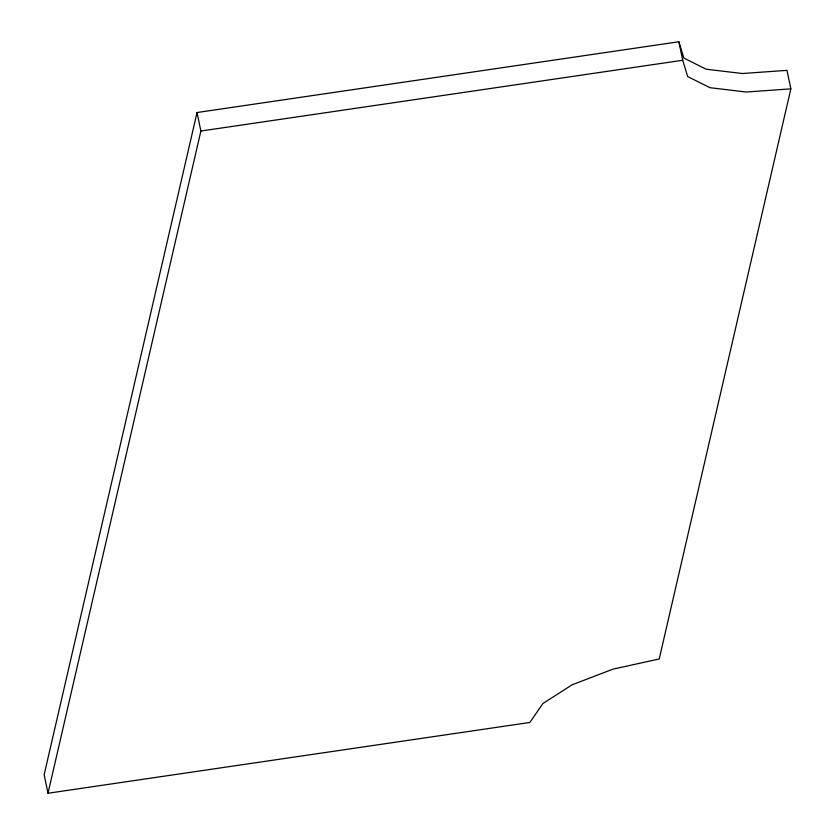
<?xml version="1.0" encoding="UTF-8"?>
<svg xmlns="http://www.w3.org/2000/svg" width="835" height="835" viewBox="0 0 835 835"><rect width="100%" height="100%" fill="white"/><g stroke="black" fill="none" stroke-linecap="round" stroke-linejoin="round"><path stroke-width="1.25" d="M197.039 112.527L44.151 774.744L48.002 793.25L529.818 722.473L542.927 703.519L572.121 684.804L612.963 669.159L659.222 658.972L790.849 88.854L786.998 70.359L742.357 73.522L706.128 69.201L683.834 58.043L678.865 41.75L197.039 112.527L200.88 131.032L48.002 793.25M200.88 131.032L682.706 60.256L687.675 76.549L709.98 87.706L746.208 92.027L790.849 88.854M678.865 41.75L682.706 60.256"/></g></svg>
